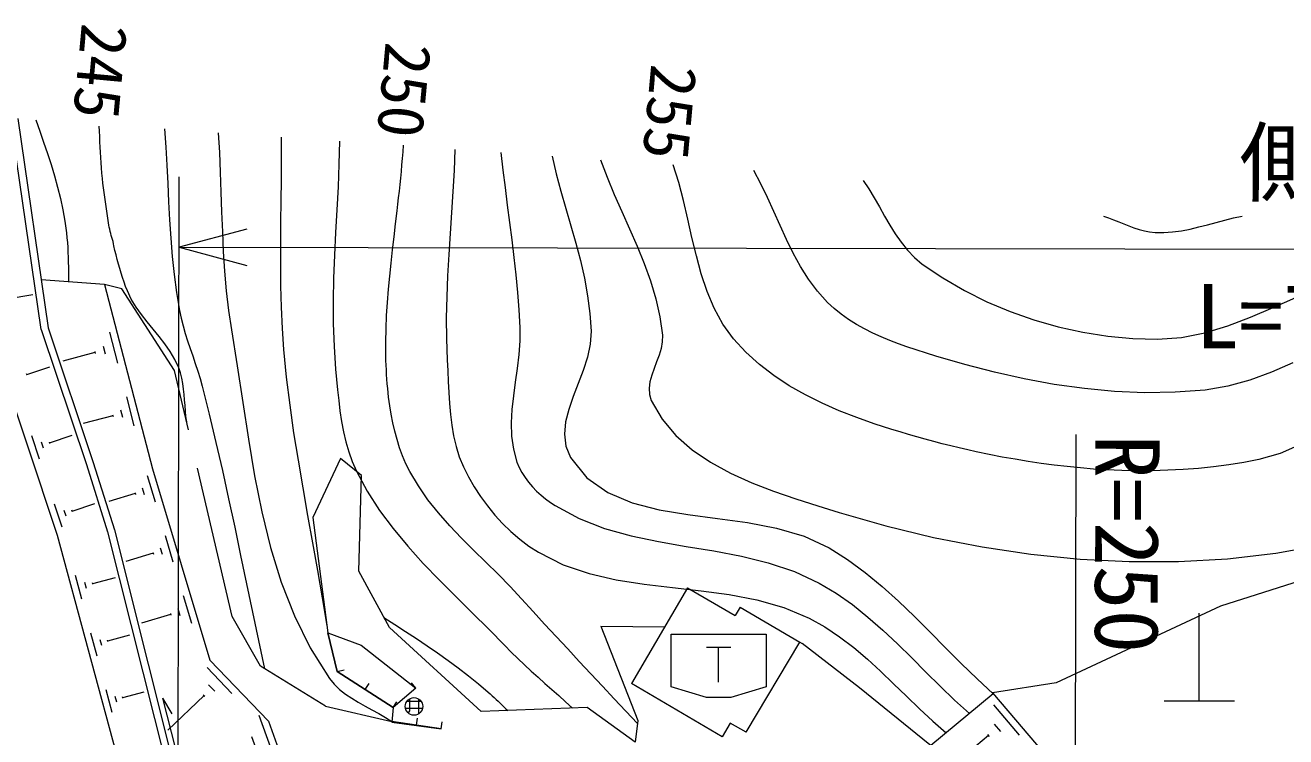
# Model space of a CAD drawing. Units: millimetres, scale not verified. Extents: x 40000 to 680000, y 20000 to 380000.
# Drawn here: x 114624 to 150542, y 308738 to 329018 of the extents above; entities that cross this region are included whole.
import ezdxf
from ezdxf.enums import TextEntityAlignment as Align

# ---------------------------------------------------------------- set-up
doc = ezdxf.new("R2010")
doc.units = ezdxf.units.MM
doc.header["$LTSCALE"] = 1000
doc.layers.add('M-BGD', color=7, linetype='Continuous', lineweight=13)
doc.layers.add('M-STR-HTXT', color=7, linetype='Continuous', lineweight=13)
doc.styles.add('@ＭＳ ゴシック', font='')
doc.styles.add('ＭＳ ゴシック', font='')
doc.styles.get('@ＭＳ ゴシック').set_extended_font_data('@MS Gothic')
doc.styles.get('ＭＳ ゴシック').set_extended_font_data('MS Gothic')

msp = doc.modelspace()

# ---------------------------------------------------------------- linework, layer by layer
at = {"layer": 'M-BGD'}
for p, q in [((115082, 320348), (114210, 326370)), ((116880, 321625), (115079, 321763)), ((117377, 321506), (116880, 321625)), ((116880, 321625), (118252, 316373)), ((118882, 319174), (117377, 321506)), ((114108, 321223), (114837, 321339)), ((115542, 314479), (113600, 320318)), ((115082, 320348), (116372, 316498)), ((117027, 320269), (117258, 319385)), ((116612, 319689), (115692, 319448)), ((116605, 319716), (116620, 319661)), ((116849, 319869), (116906, 319648)), ((114679, 319045), (114665, 319087)), ((114672, 319066), (115324, 319283)), ((119276, 317490), (118882, 319174)), ((117507, 318431), (117723, 317604)), ((117119, 317888), (116276, 317668)), ((117112, 317914), (117126, 317862)), ((117340, 318056), (117394, 317849)), ((115030, 316651), (114809, 317316)), ((115318, 317116), (115965, 317331)), ((144516, 287356), (144566, 317356)), ((115147, 316967), (115092, 317133)), ((115325, 317095), (115312, 317137)), ((116372, 316498), (116972, 314580)), ((123610, 316671), (122819, 314987)), ((124207, 316183), (123610, 316671)), ((118100, 316182), (118325, 315430)), ((118252, 316373), (119882, 310919)), ((120521, 312165), (119532, 316393)), ((124133, 313460), (124207, 316183)), ((117958, 315833), (118015, 315645)), ((115676, 314710), (115456, 315371)), ((115962, 315172), (116604, 315386)), ((117761, 315671), (117004, 315445)), ((117754, 315695), (117768, 315648)), ((115791, 315024), (115737, 315189)), ((115969, 315152), (115955, 315193)), ((122819, 314987), (123245, 311703)), ((117817, 306057), (115542, 314479)), ((116972, 314580), (118893, 306950)), ((118610, 314477), (118834, 313727)), ((118272, 313968), (117494, 313735)), ((118265, 313991), (118279, 313944)), ((118469, 314128), (118525, 313941)), ((152323, 313626), (148677, 312459)), ((116236, 312664), (116057, 313331)), ((116547, 313105), (117197, 313279)), ((125000, 311850), (124133, 313460)), ((116369, 312968), (116325, 313134)), ((116553, 313084), (116542, 313126)), ((133499, 312987), (131899, 310253)), ((133499, 312987), (134852, 312195)), ((119123, 312761), (119358, 311974)), ((118768, 312226), (117937, 311978)), ((118761, 312251), (118776, 312202)), ((118975, 312395), (119034, 312198)), ((121332, 310748), (120521, 312165)), ((134992, 312435), (134852, 312195)), ((134992, 312435), (136700, 311435)), ((148677, 312459), (143996, 310276)), ((148078, 309761), (148078, 312261)), ((127612, 309457), (125000, 311850)), ((131030, 311889), (132847, 311873)), ((131030, 311889), (132078, 309202)), ((116672, 311041), (116497, 311695)), ((116803, 311339), (116759, 311503)), ((116983, 311453), (116972, 311494)), ((116977, 311474), (117608, 311643)), ((123245, 311703), (124198, 311349)), ((123517, 310600), (123245, 311703)), ((133032, 310163), (133032, 311663)), ((133032, 311663), (135732, 311663)), ((135162, 308866), (136700, 311435)), ((135732, 311663), (135732, 310163)), ((136700, 311435), (136764, 311398)), ((124198, 311349), (125759, 310126)), ((134032, 311295), (134732, 311295)), ((134382, 310295), (134382, 311295)), ((138394, 310130), (136764, 311398)), ((119806, 310709), (120516, 309972)), ((119882, 310919), (121556, 309181)), ((123182, 309609), (121332, 310748)), ((123517, 310600), (123711, 310648)), ((125107, 309570), (123517, 310600)), ((117105, 309431), (116933, 310073)), ((117404, 309856), (118017, 310020)), ((119851, 310220), (120029, 310035)), ((124312, 310085), (124421, 310253)), ((125759, 310126), (125107, 309570)), ((125759, 310126), (125629, 310278)), ((134484, 308739), (131899, 310253)), ((134032, 309863), (133032, 310163)), ((135732, 310163), (134732, 309863)), ((144771, 304981), (138394, 310130)), ((143996, 310276), (142181, 309996)), ((142181, 309996), (143876, 308005)), ((117233, 309724), (117190, 309884)), ((117409, 309836), (117398, 309876)), ((118535, 309843), (118902, 308389)), ((118535, 309843), (118803, 309395)), ((119719, 309915), (118692, 308925)), ((119697, 309938), (119741, 309892)), ((123182, 309609), (125069, 309172)), ((125107, 309570), (125216, 309738)), ((125503, 309755), (125903, 309753)), ((125578, 309821), (125577, 309479)), ((125828, 309820), (125827, 309387)), ((134732, 309863), (134032, 309863)), ((142208, 309964), (140429, 308487)), ((142217, 309645), (142949, 308785)), ((147078, 309761), (149078, 309761)), ((121280, 309359), (121733, 308095)), ((125107, 309570), (125067, 309158)), ((125457, 309555), (125947, 309553)), ((125577, 309479), (125535, 309418)), ((125771, 309071), (125800, 309269)), ((130635, 309576), (127612, 309457)), ((132007, 308586), (130635, 309576)), ((121556, 309181), (121840, 308388)), ((125067, 309158), (126473, 308970)), ((126473, 308970), (125069, 309172)), ((126473, 308970), (126502, 309168)), ((132078, 309202), (132007, 308586)), ((134713, 309129), (134484, 308739)), ((135162, 308866), (134713, 309129)), ((142233, 309103), (142417, 308888)), ((121071, 308749), (121184, 308433)), ((142067, 308776), (141172, 308014)), ((142044, 308802), (142090, 308749))]:
    msp.add_line(p, q, dxfattribs=at)
for points in [[(114415, 326356), (115277, 320394), (116563, 316559), (117165, 314634), (119091, 306983), (119270, 304958), (116867, 294580)], [(114924, 326320), (115037, 326002), (115149, 325684), (115258, 325365), (115362, 325046), (115459, 324726), (115549, 324405), (115630, 324082), (115700, 323757), (115757, 323431), (115801, 323102), (115815, 322963), (115826, 322824), (115836, 322685), (115843, 322545), (115849, 322405), (115853, 322265), (115856, 322125), (115858, 321984), (115860, 321844), (115862, 321703)], [(119225, 317710), (119205, 317865), (119190, 318022), (119178, 318179), (119166, 318337), (119153, 318494), (119137, 318650), (119116, 318805), (119087, 318958), (119048, 319108), (118998, 319256), (118890, 319494), (118757, 319720), (118606, 319937), (118442, 320147), (118273, 320353), (118102, 320560), (117937, 320769), (117784, 320985), (117648, 321209), (117535, 321446), (117486, 321571), (117440, 321697), (117396, 321824), (117355, 321952), (117316, 322081), (117279, 322210), (117245, 322340), (117213, 322471), (117182, 322602), (117154, 322733), (117141, 322792), (117126, 322851), (117110, 322910), (117094, 322968), (117077, 323026), (117061, 323085), (117046, 323143), (117032, 323202), (117020, 323261), (117010, 323321), (116991, 323454), (116971, 323587), (116951, 323720), (116930, 323853), (116910, 323985), (116890, 324118), (116871, 324251), (116853, 324384), (116836, 324518), (116822, 324651), (116808, 324800), (116796, 324949), (116785, 325099), (116776, 325248), (116768, 325397), (116760, 325547), (116753, 325696), (116746, 325846), (116738, 325995), (116729, 326145)], [(118590, 326062), (118628, 325544), (118658, 325025), (118685, 324506), (118710, 323986), (118737, 323467), (118770, 322948), (118811, 322431), (118864, 321915), (118932, 321401), (119018, 320890), (119065, 320670), (119121, 320452), (119184, 320235), (119252, 320020), (119323, 319806), (119396, 319592), (119469, 319377), (119539, 319163), (119605, 318947), (119665, 318729), (119867, 317930), (120059, 317128), (120243, 316324), (120420, 315519), (120593, 314713), (120762, 313905), (120931, 313098), (121100, 312291), (121271, 311484), (121446, 310678)], [(120126, 325953), (120158, 325391), (120183, 324827), (120202, 324263), (120221, 323698), (120242, 323134), (120268, 322571), (120304, 322008), (120353, 321448), (120418, 320889), (120502, 320332), (120668, 319306), (120825, 318267), (120985, 317223), (121162, 316180), (121368, 315147), (121617, 314132), (121921, 313142), (122293, 312186), (122746, 311270), (123293, 310403), (123429, 310237), (123582, 310089), (123749, 309956), (123928, 309835), (124116, 309722), (124308, 309614), (124503, 309508), (124697, 309401), (124886, 309290), (125069, 309172)], [(121913, 325827), (121917, 325222), (121914, 324616), (121908, 324011), (121901, 323405), (121896, 322799), (121895, 322193), (121901, 321588), (121917, 320983), (121944, 320379), (121987, 319776), (122064, 318983), (122161, 318193), (122273, 317405), (122398, 316619), (122532, 315834), (122671, 315049), (122813, 314264), (122954, 313480), (123090, 312695), (123218, 311908)], [(123582, 325710), (123564, 325061), (123537, 324411), (123504, 323761), (123469, 323111), (123438, 322461), (123413, 321811), (123400, 321162), (123402, 320514), (123424, 319866), (123470, 319219), (123497, 318922), (123525, 318623), (123556, 318324), (123593, 318025), (123638, 317728), (123693, 317434), (123760, 317144), (123843, 316859), (123942, 316581), (124062, 316310), (124371, 315738), (124722, 315192), (125110, 314670), (125528, 314168), (125968, 313680), (126426, 313204), (126893, 312736), (127364, 312272), (127832, 311808), (128290, 311340), (128474, 311153), (128661, 310970), (128851, 310789), (129044, 310612), (129238, 310436), (129434, 310261), (129630, 310086), (129826, 309911), (130020, 309736), (130214, 309559)], [(132068, 309115), (131738, 309470), (131406, 309824), (131075, 310178), (130743, 310532), (130412, 310886), (130081, 311241), (129751, 311596), (129422, 311952), (129095, 312310), (128769, 312669), (128438, 313023), (128096, 313370), (127748, 313713), (127399, 314056), (127055, 314402), (126720, 314754), (126401, 315117), (126101, 315494), (125826, 315888), (125582, 316303), (125473, 316522), (125377, 316747), (125292, 316976), (125218, 317210), (125154, 317448), (125099, 317689), (125052, 317931), (125013, 318174), (124980, 318418), (124954, 318662), (124941, 318795), (124931, 318927), (124922, 319061), (124914, 319194), (124908, 319327), (124904, 319460), (124900, 319594), (124898, 319727), (124898, 319860), (124898, 319994), (124906, 320369), (124923, 320743), (124946, 321117), (124975, 321491), (125010, 321865), (125049, 322238), (125090, 322612), (125134, 322985), (125178, 323357), (125222, 323730), (125243, 323916), (125264, 324103), (125285, 324289), (125305, 324476), (125324, 324662), (125342, 324849), (125359, 325036), (125375, 325223), (125389, 325410), (125402, 325597)], [(126869, 325478), (126842, 324879), (126808, 324279), (126768, 323679), (126728, 323079), (126690, 322479), (126658, 321879), (126635, 321279), (126623, 320680), (126628, 320080), (126651, 319481), (126666, 319172), (126679, 318860), (126694, 318547), (126713, 318235), (126740, 317923), (126778, 317615), (126831, 317311), (126901, 317012), (126993, 316720), (127109, 316436), (127255, 316145), (127418, 315860), (127597, 315583), (127792, 315316), (128002, 315059), (128226, 314816), (128463, 314586), (128713, 314372), (128974, 314175), (129247, 313997), (129949, 313643), (130692, 313389), (131466, 313211), (132261, 313086), (133069, 312990), (133880, 312899), (134684, 312790), (135473, 312639), (136237, 312422), (136966, 312116), (137408, 311868), (137828, 311587), (138230, 311279), (138619, 310950), (138997, 310605), (139368, 310250), (139737, 309892), (140108, 309535), (140483, 309187), (140868, 308851)], [(128177, 325386), (128234, 324888), (128296, 324391), (128360, 323893), (128424, 323396), (128488, 322898), (128548, 322400), (128603, 321902), (128651, 321404), (128689, 320904), (128717, 320404), (128717, 320019), (128688, 319630), (128641, 319239), (128586, 318848), (128533, 318458), (128491, 318070), (128471, 317686), (128481, 317306), (128533, 316934), (128636, 316569), (128699, 316416), (128777, 316269), (128866, 316128), (128967, 315993), (129077, 315865), (129195, 315743), (129321, 315627), (129452, 315520), (129587, 315419), (129725, 315326), (130409, 314957), (131133, 314677), (131888, 314467), (132665, 314304), (133453, 314166), (134244, 314034), (135029, 313884), (135797, 313697), (136540, 313449), (137249, 313121), (137733, 312830), (138194, 312505), (138635, 312152), (139061, 311777), (139476, 311386), (139884, 310985), (140289, 310580), (140695, 310177), (141107, 309782), (141529, 309401)], [(129635, 325283), (129755, 324786), (129888, 324290), (130030, 323795), (130173, 323300), (130312, 322805), (130442, 322309), (130556, 321810), (130649, 321309), (130715, 320805), (130748, 320296), (130723, 319929), (130641, 319557), (130520, 319182), (130378, 318808), (130235, 318436), (130110, 318069), (130022, 317710), (129988, 317360), (130028, 317024), (130162, 316702), (130631, 316122), (131224, 315702), (131916, 315409), (132684, 315209), (133504, 315070), (134351, 314959), (135202, 314842), (136031, 314686), (136816, 314458), (137531, 314126), (138057, 313790), (138559, 313420), (139040, 313023), (139505, 312604), (139959, 312169), (140406, 311724), (140850, 311275), (141295, 310828), (141747, 310389), (142208, 309964)], [(131015, 325186), (131203, 324689), (131410, 324196), (131627, 323705), (131846, 323214), (132061, 322722), (132262, 322228), (132442, 321729), (132594, 321224), (132709, 320711), (132779, 320188), (132776, 319998), (132742, 319807), (132685, 319615), (132615, 319424), (132542, 319233), (132476, 319044), (132425, 318857), (132400, 318674), (132409, 318495), (132463, 318320), (132771, 317789), (133164, 317324), (133628, 316917), (134152, 316561), (134722, 316250), (135325, 315978), (135948, 315736), (136579, 315519), (137205, 315320), (137813, 315132), (139149, 314747), (140509, 314418), (141887, 314148), (143279, 313941), (144680, 313800), (146083, 313730), (147485, 313733), (148879, 313814), (150261, 313976), (151625, 314222)], [(150961, 317065), (150382, 316812), (149774, 316638), (149347, 316557), (148917, 316489), (148485, 316433), (148051, 316388), (147616, 316355), (147180, 316333), (146744, 316321), (146307, 316320), (145872, 316328), (145437, 316347), (145063, 316370), (144688, 316400), (144315, 316437), (143942, 316480), (143569, 316529), (143198, 316585), (142827, 316646), (142458, 316712), (142089, 316784), (141722, 316862), (141479, 316916), (141236, 316972), (140994, 317031), (140752, 317091), (140511, 317154), (140270, 317219), (140030, 317286), (139791, 317355), (139552, 317427), (139314, 317499), (138816, 317661), (138317, 317837), (137821, 318032), (137333, 318246), (136856, 318483), (136396, 318744), (135957, 319032), (135544, 319349), (135160, 319698), (134810, 320080), (134506, 320502), (134257, 320955), (134055, 321433), (133888, 321932), (133747, 322445), (133622, 322968), (133504, 323494), (133382, 324019), (133248, 324536), (133091, 325040)], [(150745, 319395), (150137, 319130), (149520, 318903), (148890, 318728), (148244, 318620), (147388, 318557), (146528, 318545), (145666, 318581), (144805, 318661), (143946, 318781), (143090, 318938), (142241, 319127), (141400, 319346), (140569, 319590), (139749, 319856), (139503, 319942), (139257, 320035), (139014, 320136), (138773, 320244), (138538, 320362), (138309, 320490), (138087, 320629), (137874, 320780), (137672, 320943), (137482, 321119), (137196, 321437), (136941, 321780), (136713, 322142), (136506, 322520), (136314, 322910), (136132, 323306), (135953, 323706), (135772, 324104), (135584, 324496), (135383, 324879)], [(138498, 324595), (138661, 324351), (138814, 324098), (138962, 323839), (139109, 323579), (139258, 323322), (139414, 323071), (139581, 322831), (139762, 322605), (139962, 322397), (140185, 322212), (140769, 321815), (141384, 321457), (142024, 321137), (142686, 320857), (143366, 320618), (144060, 320421), (144763, 320266), (145471, 320155), (146180, 320089), (146887, 320068), (147568, 320117), (148236, 320249), (148892, 320447), (149540, 320693), (150183, 320969), (150825, 321260)], [(145344, 323580), (145491, 323530), (145636, 323474), (145781, 323416), (145926, 323357), (146072, 323300), (146217, 323246), (146364, 323199), (146513, 323159), (146663, 323130), (146816, 323113), (147067, 323110), (147317, 323127), (147566, 323162), (147814, 323210), (148061, 323268), (148308, 323332), (148555, 323399), (148802, 323464), (149049, 323525), (149297, 323577)], [(124847, 312135), (125155, 311938), (125463, 311739), (125769, 311538), (126073, 311335), (126374, 311128), (126672, 310917), (126965, 310701), (127253, 310478), (127536, 310249), (127812, 310011), (127869, 309960), (127926, 309908), (127983, 309856), (128040, 309804), (128096, 309751), (128153, 309699), (128209, 309646), (128265, 309593), (128321, 309540), (128377, 309487)], [(123245, 311703), (123517, 310600), (125107, 309570)]]:
    msp.add_lwpolyline(points, dxfattribs=at)
msp.add_circle((125702, 309604), 250, dxfattribs=at)
at = {"layer": 'M-STR-HTXT'}
for p, q in [((118959, 293693), (119011, 324693)), ((120941, 323207), (119008, 322693)), ((119008, 322693), (184416, 322584)), ((119008, 322693), (120939, 322172))]:
    msp.add_line(p, q, dxfattribs=at)

# ---------------------------------------------------------------- texts
at = {"layer": 'M-BGD', "style": 'ＭＳ ゴシック'}
for s, p in [('245', (116650, 326359)), ('250', (125306, 325824)), ('255', (132874, 325195))]:
    msp.add_text(s, height=1320, rotation=264.714, dxfattribs=at).set_placement(p, align=Align.MIDDLE_RIGHT)
msp.add_text('R=250', height=1833, rotation=269.906, dxfattribs=at).set_placement((144566, 317356), align=Align.BOTTOM_LEFT)
at = {"layer": 'M-STR-HTXT', "style": 'ＭＳ ゴシック'}
msp.add_text('側溝', height=1833, rotation=359.905, dxfattribs=at).set_placement((151713, 323638), align=Align.BOTTOM_CENTER)
at = {"layer": 'M-STR-HTXT', "style": '@ＭＳ ゴシック'}
msp.add_text('L=70.3', height=1833, rotation=359.905, dxfattribs=at).set_placement((151710, 321638), align=Align.TOP_CENTER)

doc.saveas('drawing.dxf')
